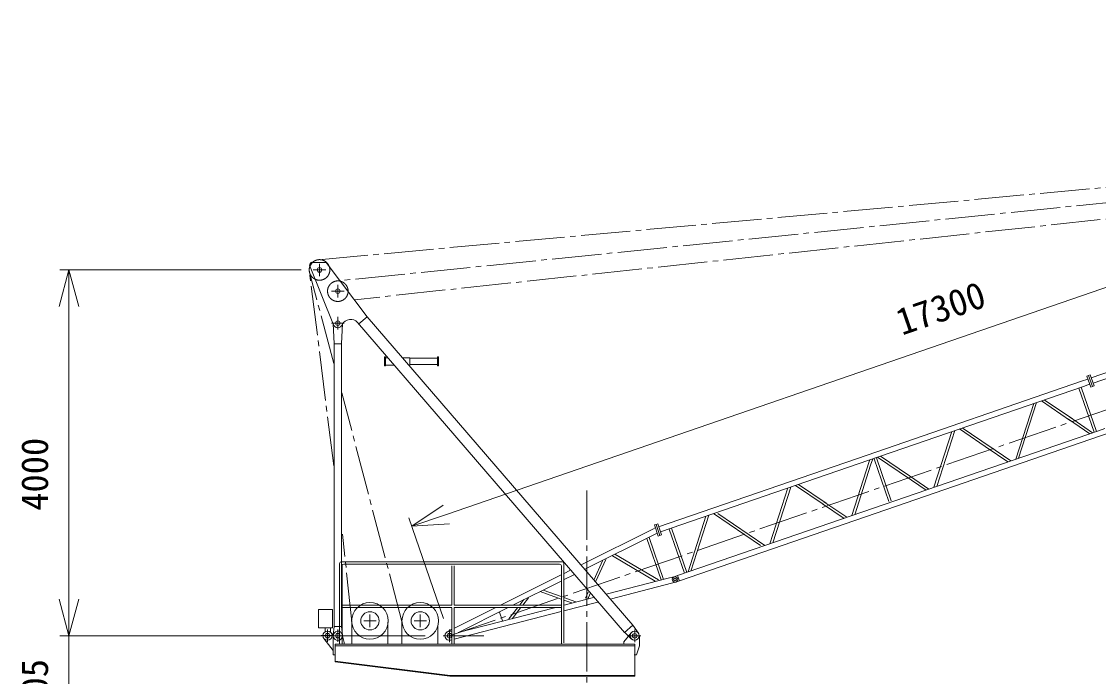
# Model space of a CAD drawing. Units: millimetres, scale not verified. Extents: x -17479 to 17501, y -24490 to 27284.
# Drawn here: x -17479 to -5710, y 9972 to 17133 of the extents above; entities that cross this region are included whole.
import ezdxf
from ezdxf.enums import TextEntityAlignment as Align

# ---------------------------------------------------------------- set-up
doc = ezdxf.new("R2010")
doc.units = ezdxf.units.MM
doc.header["$LTSCALE"] = 60
doc.linetypes.add('CHAIN2', pattern=[12, 9, -1, 1, -1])
doc.linetypes.add('USER2', pattern=[17.25, 15, -0.75, 0.75, -0.75])
for name, color, linetype, lineweight in [('0-1_Defpoints', 3, 'USER2', 18), ('0-2_05 寸法', 7, 'Continuous', 18), ('0-3_10 当社外形線', 3, 'Continuous', 18), ('0-4_12 当社中心線', 3, 'CHAIN2', 18)]:
    doc.layers.add(name, color=color, linetype=linetype, lineweight=lineweight)
doc.styles.add('ＭＳ ゴシック', font='')
doc.styles.get('ＭＳ ゴシック').set_extended_font_data('MS Gothic')

msp = doc.modelspace()

# ---------------------------------------------------------------- linework, layer by layer
at = {"layer": '0-1_Defpoints'}
for p, q in [((-11303.81, 10326.63), (-11298.81, 10326.63)), ((-11301.31, 10324.13), (-11301.31, 10329.13))]:
    msp.add_line(p, q, dxfattribs=at)
at = {"layer": '0-2_05 寸法'}
for p, q in [((-12835.15, 11743.51), (2816.02, 17132.64)), ((-14422.26, 14416.61), (-17061.18, 14416.61)), ((-16961.18, 14416.61), (-16961.18, 14016.61)), ((-16961.18, 10816.63), (-16961.18, 14016.61)), ((-12866.43, 10605.73), (-13245.91, 11707.84)), ((-13213.36, 11613.29), (-12835.15, 11743.51)), ((-16961.18, 10816.63), (-16961.18, 11216.63)), ((-16961.18, 10416.63), (-16961.18, 10816.63)), ((-16961.18, 10416.63), (-16961.18, 10816.63)), ((-13069.42, 10416.63), (-17061.18, 10416.63)), ((-13069.42, 10416.63), (-17061.18, 10416.63)), ((-16961.18, 9711.64), (-16961.18, 10416.63))]:
    msp.add_line(p, q, dxfattribs=at)
for points in [[(-17068.36, 14016.61), (-16961.18, 14416.61), (-16854, 14016.61)], [(-12800.25, 11642.17), (-13213.36, 11613.29), (-12870.04, 11844.85)], [(-16854, 10816.63), (-16961.18, 10416.63), (-17068.36, 10816.63)], [(-16854, 10816.63), (-16961.18, 10416.63), (-17068.36, 10816.63)]]:
    msp.add_lwpolyline(points, dxfattribs=at)
at = {"layer": '0-3_10 当社外形線'}
for p, q in [((-14331.74, 14467.05), (-14068.63, 13815.61)), ((-13791.09, 13826.37), (-13702.05, 13903.06)), ((-13701.34, 13903.66), (-10797.02, 10531.5)), ((-14063.88, 13609.34), (-14072.23, 13832.47)), ((-13982.45, 13609.34), (-13972.32, 13832.07)), ((-14063.88, 13609.34), (-13982.45, 13609.34)), ((-13982.26, 13611.96), (-13982.26, 10516.62)), ((-13512.93, 13466.62), (-13512.93, 13366.61)), ((-13500.93, 13456.61), (-13478.27, 13456.61)), ((-13317.69, 13456.61), (-13235.13, 13456.61)), ((-13236.18, 13451.62), (-12934.95, 13451.62)), ((-13235.13, 13456.61), (-13235.13, 13376.62)), ((-12922.27, 13466.62), (-12934.27, 13466.62)), ((-12934.27, 13466.62), (-12934.27, 13366.61)), ((-12922.27, 13466.62), (-12922.27, 13366.61)), ((-13512.93, 13366.61), (-13500.93, 13366.61)), ((-13500.93, 13376.62), (-13410.55, 13376.62)), ((-13248.05, 13376.62), (-13235.13, 13376.62)), ((-13236.18, 13381.62), (-12934.95, 13381.62)), ((-12922.27, 13366.61), (-12934.27, 13366.61)), ((-5835.13, 13255.78), (-5817.16, 13261.96)), ((-5835.13, 13255.78), (-5793.62, 13135.22)), ((-5817.16, 13261.96), (-5799.2, 13268.15)), ((-5817.16, 13261.96), (-5775.65, 13141.41)), ((-5817.16, 13261.96), (-5775.65, 13141.41)), ((-5799.2, 13268.15), (-5757.69, 13147.6)), ((-5924.54, 13125.38), (-5758.37, 12642.8)), ((-5899.03, 13134.17), (-5732.86, 12651.59)), ((-5793.62, 13135.22), (-5775.65, 13141.41)), ((-5775.65, 13141.41), (-5757.69, 13147.6)), ((-6613.08, 12348.08), (-6417.52, 12957.63)), ((-6581.89, 12356.92), (-6385.85, 12967.93)), ((-6013.95, 12768.39), (-6333.78, 12985.86)), ((-5993.97, 12787.47), (-6302.5, 12997.23)), ((-5803.14, 12625.07), (-6036.29, 12783.58)), ((-5773.11, 12637.31), (-6027.06, 12809.96)), ((-7508.3, 12039.84), (-7312.72, 12649.39)), ((-7477.11, 12048.67), (-7281.06, 12659.68)), ((-6889.33, 12446.67), (-7229.01, 12677.61)), ((-6882.84, 12474.91), (-7197.72, 12688.98)), ((-6698.35, 12316.82), (-6935.74, 12478.22)), ((-6668.34, 12329.05), (-6918.05, 12498.85)), ((-8136.59, 12360.68), (-7975.72, 11893.45)), ((-7773.41, 12130.85), (-8124.22, 12369.36)), ((-7784.27, 12170.88), (-8092.93, 12380.74)), ((-8162.13, 12351.89), (-8001.25, 11884.66)), ((-7593.57, 12008.58), (-7832.68, 12171.15)), ((-7563.54, 12020.81), (-7823.45, 12197.53)), ((-9299.67, 11423.02), (-9104.11, 12032.56)), ((-9268.48, 11431.85), (-9072.45, 12042.86)), ((-8718.12, 11855.28), (-9020.38, 12060.79)), ((-8685.15, 11865.51), (-8989.09, 12072.17)), ((-8489.73, 11700), (-8726.14, 11860.73)), ((-8459.71, 11712.24), (-8709.27, 11881.91)), ((-10194.89, 11114.77), (-9999.32, 11724.31)), ((-10163.7, 11123.6), (-9967.66, 11734.61)), ((-9402.99, 11404.02), (-9915.6, 11752.54)), ((-9354.93, 11403.99), (-9868.16, 11752.94)), ((-10544.75, 11634.12), (-10562.71, 11627.94)), ((-10562.71, 11627.94), (-10521.21, 11507.39)), ((-10544.75, 11634.12), (-10526.79, 11640.31)), ((-10544.75, 11634.12), (-10503.24, 11513.57)), ((-10544.75, 11634.12), (-10503.24, 11513.57)), ((-10526.79, 11640.31), (-10485.28, 11519.76)), ((-10401.57, 11583.82), (-10235.41, 11101.24)), ((-10376.04, 11592.6), (-10209.88, 11110.03)), ((-10645.7, 11478.87), (-10490.18, 11027.18)), ((-10621.48, 11491.43), (-10463.52, 11032.71)), ((-10503.24, 11513.57), (-10521.21, 11507.39)), ((-10503.24, 11513.57), (-10485.28, 11519.76)), ((-10993.74, 11307.51), (-10519.25, 11026.78)), ((-14002.28, 11206.63), (-14002.28, 10331.06)), ((-11572.28, 11226.63), (-13982.28, 11226.63)), ((-11598.28, 11200.63), (-13956.28, 11200.63)), ((-12777.28, 11180.99), (-12777.28, 10751.28)), ((-12751.28, 11180.99), (-12751.28, 10751.28)), ((-11552.28, 11206.63), (-11552.28, 10340.96)), ((-11222.66, 11032.96), (-11130.1, 11236.12)), ((-11201.48, 11014.31), (-11093.44, 11251.47)), ((-11020.98, 11292.26), (-10552.72, 11015.2)), ((-13976.28, 11180.63), (-13976.28, 10331.06)), ((-11580.67, 11082.69), (-12245.61, 10750.31)), ((-11578.28, 11180.63), (-11578.28, 10333.59)), ((-11488.51, 11128.76), (-11549.72, 11098.16)), ((-11441.62, 11084.55), (-11548.68, 11031.04)), ((-10309.35, 11074), (-10347.57, 11060.72)), ((-10289.94, 11016.96), (-10309.64, 11074.16)), ((-11580.08, 11015.34), (-12109.11, 10750.9)), ((-10289.96, 11016.61), (-10328.31, 11003.9)), ((-12000.6, 10752.77), (-11938.74, 10831.5)), ((-11812.79, 10899.95), (-11580.66, 10817.02)), ((-11776.72, 10915.74), (-11581.45, 10845.98)), ((-11551.69, 10835.34), (-11421.01, 10788.66)), ((-11549.81, 10750.77), (-11229.25, 10833.58)), ((-11316.03, 10828), (-11285.97, 10893.98)), ((-11291.46, 10816.8), (-11263.85, 10877.42)), ((-12777.99, 10750.63), (-13974.69, 10750.63)), ((-12776.93, 10724.62), (-13974.69, 10724.62)), ((-12777.28, 10723.69), (-12777.28, 10327.87)), ((-12751.28, 10724.75), (-12751.28, 10326.99)), ((-11578.79, 10750.63), (-12750.4, 10750.63)), ((-11578.79, 10724.62), (-12750.4, 10724.62)), ((-12303.93, 10721.16), (-12748.81, 10498.78)), ((-12707.83, 10451.62), (-11654.92, 10723.61)), ((-12168.55, 10721.19), (-12703.12, 10453.97)), ((-12153.86, 10601.44), (-12057.87, 10723.58)), ((-12118.59, 10602.62), (-12024.84, 10721.93)), ((-12033.18, 10755.01), (-11988.79, 10811.5)), ((-11551.96, 10806.77), (-11463.29, 10775.09)), ((-11551.42, 10687.86), (-11182.32, 10783.22)), ((-14232.28, 10703.71), (-14082.28, 10703.71)), ((-14232.28, 10703.71), (-14232.28, 10503.72)), ((-14082.28, 10703.71), (-14082.28, 10503.72)), ((-12749.9, 10378.26), (-11580.13, 10680.45)), ((-12256.15, 10676.26), (-12223, 10580.02)), ((-14232.28, 10503.72), (-14082.28, 10503.72)), ((-14162.28, 10505.68), (-14162.28, 10463.1)), ((-14102.28, 10505.68), (-14102.28, 10457.78)), ((-14062.33, 10516.67), (-14072.01, 10421.68)), ((-13982.88, 10516.67), (-13972.56, 10422.04)), ((-13867.61, 10568.45), (-13867.61, 10330.63)), ((-13475.02, 10564.67), (-13475.02, 10330.63)), ((-13321.38, 10572.23), (-13321.38, 10330.63)), ((-12928.79, 10529.73), (-12928.79, 10326.85)), ((-12779.43, 10483.47), (-12823.68, 10461.35)), ((-10796.57, 10531.13), (-10736.34, 10445.35)), ((-14073.11, 10255.04), (-14174.59, 10387.45)), ((-14069.83, 10422.25), (-14098.86, 10452.51)), ((-12807.31, 10434.05), (-12796.89, 10403.78)), ((-12788.82, 10368.21), (-12778.53, 10370.87)), ((-10897.28, 10350.93), (-10815.99, 10448.72)), ((-10887.28, 10452.65), (-10811.82, 10380.48)), ((-10727.28, 10413.11), (-10727.28, 10306.57)), ((-14052.74, 10326.63), (-10776.31, 10326.63)), ((-14052.74, 10133.31), (-14052.74, 10326.63)), ((-14052.74, 10306.62), (-10775.89, 10306.62)), ((-10897.28, 10350.93), (-10897.28, 10329.74)), ((-10756.97, 10206.63), (-10727.28, 10306.57)), ((-14052.74, 10140.36), (-12795.76, 9983.52)), ((-14052.74, 10133.31), (-12797.12, 9976.64)), ((-10785.29, 10206.63), (-10756.97, 10206.63)), ((-12797.5, 9983.63), (-10777.28, 9983.63))]:
    msp.add_line(p, q, dxfattribs=at)
for points in [[(-5788.29, 13236.47), (-3550.28, 14007.09), (-1206.34, 14814.17), (-1098.86, 14851.18)], [(-5768.6, 13179.28), (-3530.58, 13949.88), (-1186.63, 14756.97), (-1079.85, 14793.73)], [(-14311.32, 14499.33), (-14149.93, 14499.33), (-13702.97, 13902.59)], [(-13806.49, 13841.87), (-10887.95, 10453.19), (-10797.02, 10531.5)], [(-14062.26, 13607.16), (-14062.26, 10516.62), (-13982.26, 10516.62)], [(-13512.93, 13466.62), (-13500.93, 13466.62), (-13500.93, 13366.61)], [(-10518.34, 11607.79), (-8238.16, 12392.92), (-5894.22, 13200), (-5827.05, 13223.13)], [(-10494.32, 11552.07), (-8218.46, 12335.72), (-5874.52, 13142.8), (-5806.08, 13166.36)], [(-10309.64, 11074.16), (-8051.72, 11851.63), (-5707.78, 12658.71), (-5639.38, 12682.26)], [(-10289.94, 11016.96), (-8032.02, 11794.43), (-5688.08, 12601.51), (-5620.96, 12624.62)], [(-8404.46, 11731.26), (-8214.35, 12323.79), (-8208.89, 12340.81)], [(-8373.27, 11740.1), (-8199.67, 12281.17), (-8177.23, 12351.11)], [(-10552.59, 11596.59), (-10580.92, 11582.42), (-11356.3, 11194.84)], [(-10532.72, 11538.88), (-10561.05, 11524.72), (-11313.82, 11148.44)], [(-11088.16, 10870.02), (-10397.04, 11048.56), (-10345.36, 11061.91)], [(-11032.23, 10821.99), (-10377.28, 10991.18), (-10330.23, 11003.34)], [(-14072.74, 10418.62), (-14072.74, 10206.63), (-14052.74, 10206.63)], [(-13952.74, 10328.86), (-13952.74, 10342.48), (-13974.23, 10428.86)], [(-12797.12, 9976.64), (-10776.31, 9976.62), (-10776.31, 10326.63)]]:
    msp.add_lwpolyline(points, dxfattribs=at)
for centre, radius in [((-14222.26, 14416.61), 25), ((-14022.27, 14184.34), 25), ((-14022.27, 13834.34), 25), ((-10337.61, 11032.54), 15), ((-13671.31, 10579.78), 200), ((-13121.31, 10579.78), 200), ((-13671.31, 10579.78), 100), ((-13121.31, 10579.78), 100), ((-14134.91, 10417.87), 50), ((-14134.91, 10417.87), 25), ((-14022.47, 10417.28), 25), ((-12801.33, 10416.64), 25), ((-12801.33, 10416.64), 25), ((-10777.55, 10416.75), 50), ((-10777.26, 10416.61), 25)]:
    msp.add_circle(centre, radius, dxfattribs=at)
for centre, radius, start, end in [((-14222.26, 14416.61), 122.5, 136.68455, 154.71073), ((-14222.26, 14416.61), 112.5, 132.90589, 158.18664), ((-14022.27, 13834.34), 50, 189.62715, 342.30059), ((-13882.27, 13776.61), 100, 40.73711, 154.90925), ((-13982.28, 11206.63), 20, 90, 180), ((-13956.28, 11180.63), 20, 90, 180), ((-11598.28, 11180.63), 20, 0, 90), ((-11572.28, 11206.63), 20, 0, 90), ((-10337.73, 11032.38), 30, 108.30924, 106.91384), ((-14022.74, 10416.75), 50, 14.09781, 179.99716), ((-14022.27, 10416.62), 50, 173.66824, 2.39767), ((-14022.74, 10416.75), 50, 196.08773, 196.41511), ((-14022.74, 10416.75), 50, 341.88282, 342.14547), ((-12801.33, 10416.62), 50, 61.54234, 299.26713)]:
    msp.add_arc(centre, radius, start, end, dxfattribs=at)
at = {"layer": '0-4_12 当社中心線'}
for p, q in [((-14232.55, 14528.64), (3597.03, 16165.08)), ((3184.04, 16046.9), (-14033.65, 14296.26)), ((-12813.45, 10412.45), (3638.83, 16077.42)), ((3616.85, 15966.07), (-13837.69, 14091.02)), ((-14222.26, 14348.51), (-14222.26, 14484.72)), ((-14066.49, 12274.52), (-14333.89, 14402.58)), ((-14065.22, 13394.9), (-14330.94, 14387.52)), ((-14290.37, 14416.61), (-14154.16, 14416.61)), ((-14022.27, 14116.24), (-14022.27, 14252.44)), ((-14090.37, 14184.34), (-13954.16, 14184.34)), ((-14022.27, 13766.24), (-14022.27, 13902.45)), ((-14090.37, 13834.34), (-13954.16, 13834.34)), ((-13321.38, 10572.23), (-13978.66, 13071.53)), ((-11301.31, 12004.41), (-11301.31, -14190.22)), ((-13867.61, 10568.45), (-13972.83, 11529.13)), ((-13671.31, 10511.67), (-13671.31, 10647.88)), ((-13121.31, 10511.67), (-13121.31, 10647.88)), ((-14134.91, 10349.76), (-14134.91, 10485.97)), ((-14022.47, 10349.18), (-14022.47, 10485.38)), ((-13739.42, 10579.78), (-13603.21, 10579.78)), ((-13189.42, 10579.78), (-13053.21, 10579.78)), ((-12801.31, 10348.53), (-12801.31, 10484.73)), ((-10777.26, 10348.51), (-10777.26, 10484.72)), ((-14203.01, 10417.87), (-14066.81, 10417.87)), ((-14090.58, 10417.28), (-13954.37, 10417.28)), ((-12869.42, 10416.63), (-12733.21, 10416.63)), ((-12851.33, 10416.64), (-12426.33, 10416.64)), ((-12807.31, 10434.05), (-12796.89, 10403.78)), ((-12801.33, 10366.62), (-12801.33, 10466.62)), ((-10845.37, 10416.61), (-10709.16, 10416.61))]:
    msp.add_line(p, q, dxfattribs=at)
for centre, start, end in [((-14222.26, 14416.61), 24.82733, 130.70193), ((-14222.26, 14416.61), 160.36701, 243.19856), ((-14222.26, 14416.61), 245.67387, 18.20906), ((-14022.27, 14184.33), 80.70859, 353.51597), ((-14022.27, 14184.33), 357.16522, 77.57039)]:
    msp.add_arc(centre, 112.5, start, end, dxfattribs=at)

# ---------------------------------------------------------------- texts
at = {"layer": '0-2_05 寸法', "style": 'ＭＳ ゴシック'}
for s, rotation, p in [('17300', 19, (-7829.64, 13615.12)), ('4000', 90, (-17101.18, 11783.29)), ('705', 90, (-17101.18, 9564.14))]:
    msp.add_text(s, height=293.3, rotation=rotation, dxfattribs=at).set_placement(p, align=Align.BOTTOM_LEFT)

doc.saveas('drawing.dxf')
